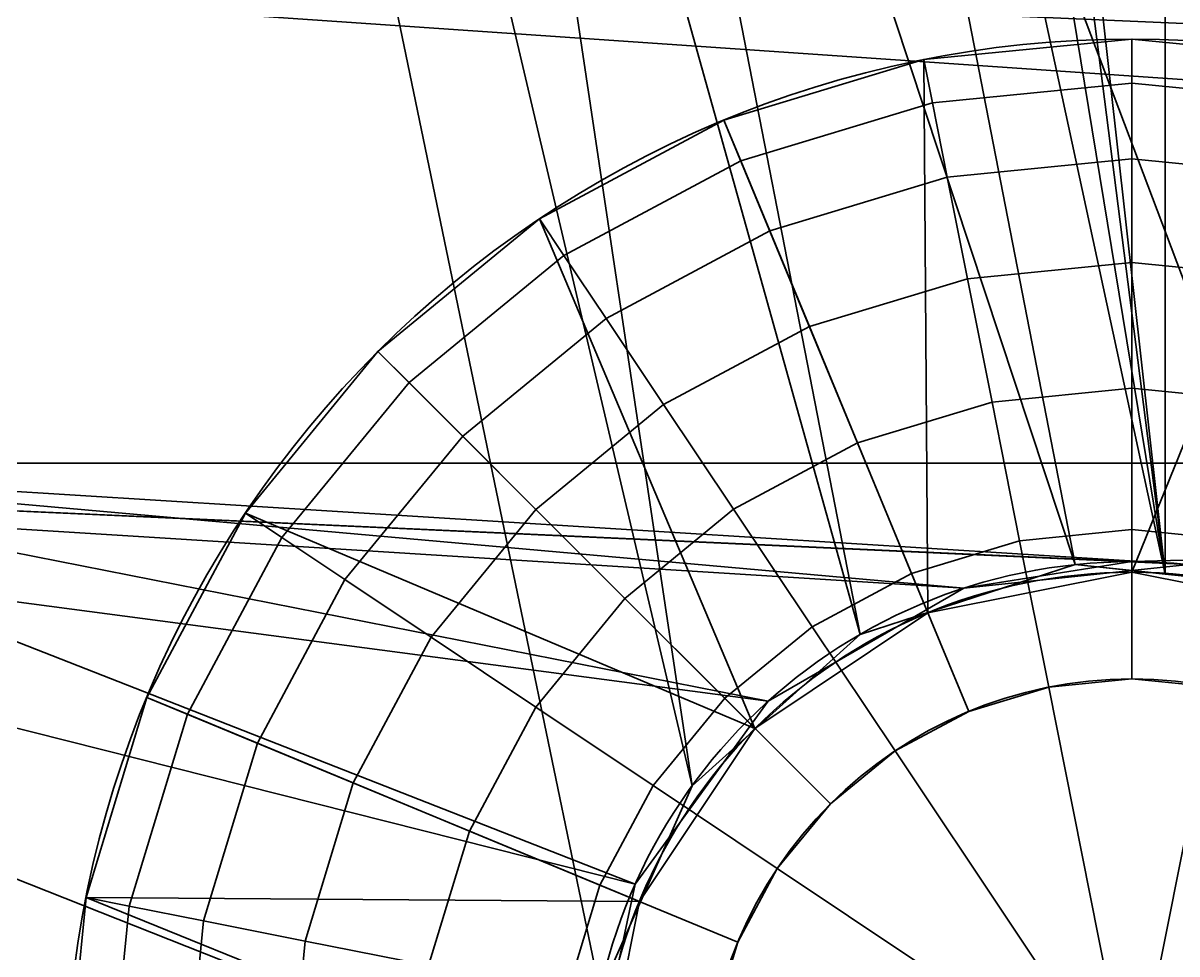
# Model space of a CAD drawing. Header units: millimetres. Extents: x 516 to 946, y 0 to 190.
# Drawn here: x 780.58 to 785.99, y 48.39 to 52.75 of the extents above; entities that cross this region are included whole.
import ezdxf

# ---------------------------------------------------------------- set-up
doc = ezdxf.new("R2010")
doc.units = ezdxf.units.MM
doc.layers.add('1', color=7, linetype='Continuous', true_color=0xffffff)

# ---------------------------------------------------------------- blocks, each defined once
blk = doc.blocks.new('UG_SURFACE_001')
at = {"layer": '1', "color": 252, "linetype": 'Continuous', "lineweight": 35}
for points in [[(280.506521, 53.20356, 3.5), (262.858123, 53.20356, 3.5), (262.858123, 50.69153, 3.5), (280.506521, 50.69153, 3.5)], [(280.506521, 50.69153, 1.5), (262.858123, 50.69153, 1.5), (262.858123, 53.20356, 1.5), (280.506521, 53.20356, 1.5)], [(262.858123, 50.69153, 3.5), (269.436687, 50.104693, 3.5), (270.491213, 50.215527, 3.5)], [(270.491213, 50.215527, 3.5), (280.506521, 50.69153, 3.5), (262.858123, 50.69153, 3.5)], [(262.858123, 50.69153, 3.5), (262.858123, 47.679499, 3.5), (267.674685, 47.679499, 3.5), (267.895132, 48.716675, 3.5)], [(267.895132, 48.716675, 3.5), (268.518388, 49.574517, 3.5), (262.858123, 50.69153, 3.5)], [(268.518388, 49.574517, 3.5), (269.436687, 50.104693, 3.5), (262.858123, 50.69153, 3.5)], [(262.858123, 50.69153, 1.5), (268.518388, 49.574517, 1.5), (267.895132, 48.716675, 1.5)], [(262.858123, 50.69153, 1.5), (280.506521, 50.69153, 1.5), (270.491213, 50.215527, 1.5)], [(262.858123, 50.69153, 1.5), (269.436687, 50.104693, 1.5), (268.518388, 49.574517, 1.5)], [(270.491213, 50.215527, 1.5), (269.436687, 50.104693, 1.5), (262.858123, 50.69153, 1.5)], [(267.895132, 48.716675, 1.5), (267.674685, 47.679499, 1.5), (262.858123, 47.679499, 1.5), (262.858123, 50.69153, 1.5)], [(270.491213, 50.215527, 1.5), (270.491213, 50.215527, 3.5), (269.436687, 50.104693, 3.5), (269.436687, 50.104693, 1.5)], [(269.436687, 50.104693, 1.5), (269.436687, 50.104693, 3.5), (268.518388, 49.574517, 3.5), (268.518388, 49.574517, 1.5)], [(268.518388, 49.574517, 1.5), (268.518388, 49.574517, 3.5), (267.895132, 48.716675, 3.5), (267.895132, 48.716675, 1.5)], [(267.895132, 48.716675, 1.5), (267.895132, 48.716675, 3.5), (267.674685, 47.679499, 3.5), (267.674685, 47.679499, 1.5)]]:
    blk.add_3dface(points, dxfattribs=at)
blk = doc.blocks.new('1стенка_MODEL')
at = {"layer": '1', "color": 252, "linetype": 'Continuous', "lineweight": 35}
blk.add_circle((270.224678, 47.679497, 1.5), 2.55, dxfattribs=at)
at = {"layer": '1', "color": 252, "linetype": 'Continuous', "lineweight": 35, "extrusion": (0, 0, -1)}
blk.add_circle((-270.224678, 47.679497, -3.5), 2.55, dxfattribs=at)
at = {"layer": '1', "color": 252, "linetype": 'Continuous', "lineweight": 35}
blk.add_blockref('UG_SURFACE_001', (0, 0), dxfattribs=at)
blk = doc.blocks.new('UG_SURFACE_005')
at = {"layer": '1', "color": 252, "linetype": 'Continuous', "lineweight": 35}
for points in [[(411.674261, 77.402897, 4.8), (7.442508, 21.037767, 4.8), (7.469615, 20.987745, 5.067878), (411.659777, 77.347077, 5.067878)], [(277.741492, 58.727622, 3.5), (260.070503, 56.263622, 3.5), (7.442508, 21.037767, 4.8), (411.674261, 77.402897, 4.8)], [(411.659777, 77.347077, 5.067878), (7.469615, 20.987745, 5.067878), (7.546807, 20.8453, 5.294975), (411.618471, 77.188112, 5.294975)], [(411.618471, 77.188112, 5.294975), (7.546807, 20.8453, 5.294975), (7.662333, 20.632116, 5.446716), (411.556661, 76.9502, 5.446716)], [(411.556661, 76.9502, 5.446716), (7.662333, 20.632116, 5.446716), (200.895414, 47.305614, 5.5), (220.703781, 50.067645, 5.5)], [(220.703781, 50.067645, 5.5), (225.178048, 50.69153, 5.5), (411.556661, 76.9502, 5.446716)], [(411.556661, 76.9502, 5.446716), (225.178048, 50.69153, 5.5), (240.512133, 52.829679, 5.5)], [(2.490418, 3.593836, 5.652241), (418.917865, 61.659507, 5.652241), (220.703781, 34.793768, 5.5), (200.895414, 32.031737, 5.5)], [(2.490418, 2.938712, 6.085787), (419.00748, 61.016876, 6.085787), (418.917865, 61.659507, 5.652241), (2.490418, 3.593836, 5.652241)], [(418.917865, 61.659507, 5.652241), (233.882442, 36.631372, 5.5), (220.703781, 34.793768, 5.5)], [(240.512133, 37.555799, 5.5), (233.882442, 36.631372, 5.5), (418.917865, 61.659507, 5.652241)], [(418.917865, 61.659507, 5.652241), (253.690809, 39.393403, 5.5), (240.512133, 37.555799, 5.5)], [(260.070503, 40.282972, 5.5), (253.690809, 39.393403, 5.5), (418.917865, 61.659507, 5.652241)], [(418.917865, 61.659507, 5.652241), (273.499161, 42.155433, 5.5), (260.070503, 40.282972, 5.5)], [(2.490418, 2.500972, 6.734633), (419.067353, 60.587484, 6.734633), (419.00748, 61.016876, 6.085787), (2.490418, 2.938712, 6.085787)], [(2.490418, 2.347258, 7.5), (419.088364, 60.436703, 7.5), (419.067353, 60.587484, 6.734633), (2.490418, 2.500972, 6.734633)], [(2.490418, 2.347258, 7.5), (7.683697, 3.071397, 20.8), (413.849115, 59.706151, 20.8), (419.088364, 60.436703, 15.510051)], [(419.088364, 60.436703, 15.510051), (419.088364, 60.436703, 7.5), (2.490418, 2.347258, 7.5)], [(413.966358, 59.668701, 21.067878), (413.849115, 59.706151, 20.8), (7.683697, 3.071397, 20.8), (7.588187, 3.007599, 21.051351)], [(414.080501, 59.531406, 21.294976), (413.966358, 59.668701, 21.067878), (7.581907, 3.003404, 21.067878), (7.519177, 2.860382, 21.266907)], [(7.588187, 3.007599, 21.051351), (7.581907, 3.003404, 21.067878), (413.966358, 59.668701, 21.067878)], [(414.17411, 59.315167, 21.446716), (414.080501, 59.531406, 21.294976), (7.510331, 2.840214, 21.294976), (7.485521, 2.650026, 21.418547)], [(7.519177, 2.860382, 21.266907), (7.510331, 2.840214, 21.294976), (414.080501, 59.531406, 21.294976)], [(414.232939, 59.052903, 21.500001), (414.17411, 59.315167, 21.446716), (7.479866, 2.606673, 21.446716)], [(7.485521, 2.650026, 21.418547), (7.479866, 2.606673, 21.446716), (414.17411, 59.315167, 21.446716)], [(7.479866, 2.606673, 21.446716), (7.487073, 2.406226, 21.496654), (414.232939, 59.052903, 21.500001)], [(7.487073, 2.406226, 21.496654), (7.490418, 2.337674, 21.500001), (414.232939, 59.052903, 21.500001)], [(414.232939, 59.052903, 21.500001), (7.490418, 2.337674, 21.500001), (7.490418, 1.044446, 21.500001), (414.409846, 57.784338, 21.500001)], [(124.049336, 17.297149, 3.5), (419.361919, 58.474846, 16.5), (414.409846, 57.784338, 21.500001), (7.490418, 1.044446, 21.500001)], [(419.361919, 58.474846, 16.5), (124.049336, 17.297149, 3.5), (141.220331, 19.691432, 3.5)], [(141.220331, 19.691432, 3.5), (161.528692, 22.523183, 3.5), (419.361919, 58.474846, 16.5)], [(419.361919, 58.474846, 16.5), (161.528692, 22.523183, 3.5), (163.666055, 22.821212, 3.5)], [(419.361919, 58.474846, 16.5), (163.666055, 22.821212, 3.5), (183.474422, 25.583245, 3.5)], [(183.474422, 25.583245, 3.5), (200.895414, 28.012387, 3.5), (419.361919, 58.474846, 16.5)], [(419.361919, 58.474846, 16.5), (200.895414, 28.012387, 3.5), (201.489866, 28.095275, 3.5)], [(201.489866, 28.095275, 3.5), (220.703781, 30.774418, 3.5), (419.361919, 58.474846, 16.5)], [(419.361919, 58.474846, 16.5), (220.703781, 30.774418, 3.5), (223.09114, 31.107308, 3.5)], [(223.09114, 31.107308, 3.5), (240.512133, 33.536449, 3.5), (419.361919, 58.474846, 16.5)], [(419.361919, 58.474846, 16.5), (240.512133, 33.536449, 3.5), (260.070503, 36.263622, 3.5)], [(419.361919, 58.474846, 16.5), (260.070503, 36.263622, 3.5), (262.707859, 36.631372, 3.5)], [(262.707859, 36.631372, 3.5), (282.516241, 39.393403, 3.5), (419.361919, 58.474846, 16.5)], [(260.070503, 53.20356, 5.5), (289.399564, 52.391194, 5.5), (290.247321, 52.480299, 5.5)], [(290.247321, 52.480299, 5.5), (299.937218, 53.20356, 5.5), (260.070503, 53.20356, 5.5)], [(260.070503, 53.20356, 5.5), (260.070503, 50.69153, 5.5), (288.036168, 50.69153, 5.5), (288.160264, 51.275339, 5.5)], [(288.160264, 51.275339, 5.5), (288.661331, 51.964976, 5.5), (260.070503, 53.20356, 5.5)], [(288.661331, 51.964976, 5.5), (289.399564, 52.391194, 5.5), (260.070503, 53.20356, 5.5)], [(290.033042, 52.491527, 3.5), (260.070503, 53.20356, 3.5), (299.937218, 53.20356, 3.5)], [(260.070503, 53.20356, 3.5), (288.661331, 51.964976, 3.5), (288.160264, 51.275339, 3.5)], [(290.033042, 52.491527, 3.5), (289.399564, 52.391194, 3.5), (260.070503, 53.20356, 3.5)], [(289.399564, 52.391194, 3.5), (288.661331, 51.964976, 3.5), (260.070503, 53.20356, 3.5)], [(288.160264, 51.275339, 3.5), (288.036168, 50.69153, 3.5), (260.070503, 50.69153, 3.5), (260.070503, 53.20356, 3.5)], [(260.070503, 50.69153, 5.5), (269.436687, 50.104693, 5.5), (270.491213, 50.215527, 5.5)], [(260.070503, 50.69153, 5.5), (260.070503, 44.667464, 5.5), (267.674685, 47.679499, 5.5), (267.895132, 48.716675, 5.5)], [(270.491213, 50.215527, 5.5), (288.036168, 50.69153, 5.5), (260.070503, 50.69153, 5.5)], [(267.895132, 48.716675, 5.5), (268.518388, 49.574517, 5.5), (260.070503, 50.69153, 5.5)], [(268.518388, 49.574517, 5.5), (269.436687, 50.104693, 5.5), (260.070503, 50.69153, 5.5)], [(260.070503, 44.667464, 3.5), (260.070503, 50.69153, 3.5), (267.674685, 47.679499, 3.5), (267.895132, 46.642318, 3.5)], [(270.22469, 50.229497, 3.5), (260.070503, 50.69153, 3.5), (288.036168, 50.69153, 3.5)], [(260.070503, 50.69153, 3.5), (268.518388, 49.574517, 3.5), (267.895132, 48.716675, 3.5)], [(260.070503, 50.69153, 3.5), (270.22469, 50.229497, 3.5), (269.436687, 50.104693, 3.5)], [(269.436687, 50.104693, 3.5), (268.518388, 49.574517, 3.5), (260.070503, 50.69153, 3.5)], [(267.895132, 48.716675, 3.5), (267.674685, 47.679499, 3.5), (260.070503, 50.69153, 3.5)], [(288.036168, 50.69153, 3.5), (270.491213, 50.215527, 3.5), (270.22469, 50.229497, 3.5)], [(269.436687, 50.104693, 5.5), (269.436687, 50.104693, 3.5), (270.22469, 50.229497, 3.5)], [(270.22469, 50.229497, 3.5), (270.491213, 50.215527, 5.5), (269.436687, 50.104693, 5.5)], [(270.22469, 50.229497, 3.5), (270.491213, 50.215527, 3.5), (270.491213, 50.215527, 5.5)], [(269.436687, 50.104693, 3.5), (269.436687, 50.104693, 5.5), (268.518388, 49.574517, 5.5), (268.518388, 49.574517, 3.5)], [(268.518388, 49.574517, 3.5), (268.518388, 49.574517, 5.5), (267.895132, 48.716675, 5.5), (267.895132, 48.716675, 3.5)], [(267.895132, 48.716675, 3.5), (267.895132, 48.716675, 5.5), (267.674685, 47.679499, 5.5), (267.674685, 47.679499, 3.5)]]:
    blk.add_3dface(points, dxfattribs=at)
blk = doc.blocks.new('4пояс_нижний_MODEL')
at = {"layer": '1', "color": 252, "linetype": 'Continuous', "lineweight": 35, "extrusion": (-3.29569e-16, 2.32707e-15, -1)}
blk.add_circle((-270.224678, 47.679497, -3.5), 2.55, dxfattribs=at)
at = {"layer": '1', "color": 252, "linetype": 'Continuous', "lineweight": 35, "extrusion": (0, 0, -1)}
blk.add_circle((-270.224678, 47.679497, -5.5), 2.55, dxfattribs=at)
at = {"layer": '1', "color": 252, "linetype": 'Continuous', "lineweight": 35}
blk.add_blockref('UG_SURFACE_005', (0, 0), dxfattribs=at)
blk = doc.blocks.new('UG_SURFACE_009')
at = {"layer": '1', "color": 252, "linetype": 'Continuous', "lineweight": 35}
for points in [[(270.379722, 50.171219, 7), (270.379722, 84.537983, 7), (267.931521, 72.110623, 7)], [(270.379722, 84.537983, 7), (270.379722, 50.171219, 7), (271.012664, 50.104693, 7), (273.171484, 68.838052, 7)], [(267.931521, 72.110623, 7), (267.711043, 71.073443, 7), (270.379722, 50.171219, 7)], [(262.887239, 71.580447, 5.5), (267.730415, 48.209671, 5.5), (262.858123, 43.69358, 5.5)], [(271.930963, 49.574517, 5.5), (262.887239, 71.580447, 5.5), (263.318509, 70.611767, 5.5)], [(262.887239, 71.580447, 5.5), (268.161684, 49.178351, 5.5), (267.730415, 48.209671, 5.5)], [(262.887239, 71.580447, 5.5), (269.958138, 50.215527, 5.5), (268.949687, 49.887862, 5.5)], [(268.949687, 49.887862, 5.5), (268.161684, 49.178351, 5.5), (262.887239, 71.580447, 5.5)], [(262.887239, 71.580447, 5.5), (271.930963, 49.574517, 5.5), (271.012664, 50.104693, 5.5)], [(271.012664, 50.104693, 5.5), (269.958138, 50.215527, 5.5), (262.887239, 71.580447, 5.5)], [(267.711043, 71.073443, 7), (267.087787, 70.215598, 7), (270.379722, 50.171219, 7)], [(263.318509, 70.611767, 5.5), (264.106512, 69.902256, 5.5), (271.930963, 49.574517, 5.5)], [(277.528822, 64.086951, 5.5), (271.930963, 49.574517, 5.5), (266.169488, 69.685429, 5.5), (267.087787, 70.215598, 5.5)], [(267.087787, 70.215598, 7), (266.169488, 69.685429, 7), (270.379722, 50.171219, 7)], [(258.830011, 59.100948, 7), (262.078613, 45.047332, 7), (265.114963, 69.574587, 7), (264.106512, 69.902256, 7)], [(264.106512, 69.902256, 5.5), (265.114963, 69.574587, 5.5), (271.930963, 49.574517, 5.5)], [(265.114963, 69.574587, 5.5), (266.169488, 69.685429, 5.5), (271.930963, 49.574517, 5.5)], [(268.949687, 49.887862, 7), (269.958138, 50.215527, 7), (266.169488, 69.685429, 7), (265.114963, 69.574587, 7)], [(269.958138, 50.215527, 7), (270.379722, 50.171219, 7), (266.169488, 69.685429, 7)], [(267.730415, 48.209671, 7), (268.161684, 49.178351, 7), (265.114963, 69.574587, 7), (262.078613, 45.047332, 7)], [(265.114963, 69.574587, 7), (268.161684, 49.178351, 7), (268.949687, 49.887862, 7)], [(268.949687, 49.887862, 7), (268.949687, 49.887862, 5.5), (269.958138, 50.215527, 5.5), (269.958138, 50.215527, 7)], [(269.958138, 50.215527, 5.5), (271.012664, 50.104693, 5.5), (271.012664, 50.104693, 7), (270.379722, 50.171219, 7)], [(270.379722, 50.171219, 7), (269.958138, 50.215527, 7), (269.958138, 50.215527, 5.5)], [(268.161684, 49.178351, 7), (268.161684, 49.178351, 5.5), (268.949687, 49.887862, 5.5), (268.949687, 49.887862, 7)], [(267.730415, 48.209671, 7), (267.730415, 48.209671, 5.5), (268.161684, 49.178351, 5.5), (268.161684, 49.178351, 7)]]:
    blk.add_3dface(points, dxfattribs=at)
blk = doc.blocks.new('6стойка_отверстие_ровнее_MODEL')
at = {"layer": '1', "color": 252, "linetype": 'Continuous', "lineweight": 35, "extrusion": (0, 0, -1)}
blk.add_circle((-270.2247, 47.6795, -7), 2.55, dxfattribs=at)
at = {"layer": '1', "color": 252, "linetype": 'Continuous', "lineweight": 35}
blk.add_circle((270.2247, 47.6795, 5.5), 2.55, dxfattribs=at)
at = {"layer": '1', "color": 252, "linetype": 'Continuous', "lineweight": 35, "extrusion": (0, 0, -1)}
blk.add_arc((-453.7756, 96.7618, -7), 182.75, 342.554283, 17.804097, dxfattribs=at)
at = {"layer": '1', "color": 252, "linetype": 'Continuous', "lineweight": 35}
blk.add_blockref('UG_SURFACE_009', (0, 0), dxfattribs=at)
blk = doc.blocks.new('UG_SURFACE_008')
at = {"layer": '1', "color": 252, "linetype": 'Continuous', "lineweight": 35}
for points in [[(0, 4.793682, -0.673863), (-0.935201, 4.701573, -0.673863), (-0.975452, 4.903927), (0, 5)], [(-0.956709, 2.309699), (0, 2.5), (0, 5), (-0.975452, 4.903927)], [(-0.975452, 4.903927, 5.5), (0, 5, 5.5), (0, 2.5, 5.5), (-0.956709, 2.309699, 5.5)], [(0, 5, 5.5), (-0.975452, 4.903927, 5.5), (-0.935201, 4.701573, 6.173863), (0, 4.793682, 6.173863)], [(0.935201, 4.701573, -0.673863), (0, 4.793682, -0.673863), (0, 5), (0.975452, 4.903927)], [(0.975452, 4.903927), (0, 5), (0, 2.5)], [(0, 2.5, 5.5), (0, 5, 5.5), (0.975452, 4.903927, 5.5)], [(0.975452, 4.903927, 5.5), (0, 5, 5.5), (0, 4.793682, 6.173863), (0.935201, 4.701573, 6.173863)], [(-0.935201, 4.701573, -0.673863), (-1.834463, 4.428785, -0.673863), (-1.913417, 4.619398), (-0.975452, 4.903927)], [(-0.975452, 4.903927), (-1.913417, 4.619398), (-0.956709, 2.309699)], [(-0.956709, 2.309699, 5.5), (-1.913417, 4.619398, 5.5), (-0.975452, 4.903927, 5.5)], [(-0.975452, 4.903927, 5.5), (-1.913417, 4.619398, 5.5), (-1.834463, 4.428785, 6.173863), (-0.935201, 4.701573, 6.173863)], [(0, 2.5), (0.956709, 2.309699), (1.913417, 4.619398), (0.975452, 4.903927)], [(0.975452, 4.903927, 5.5), (1.913417, 4.619398, 5.5), (0.956709, 2.309699, 5.5), (0, 2.5, 5.5)], [(0, 4.43821, -1.282384), (-0.865852, 4.352931, -1.282384), (-0.935201, 4.701573, -0.673863), (0, 4.793682, -0.673863)], [(0, 4.793682, 6.173863), (-0.935201, 4.701573, 6.173863), (-0.865852, 4.352931, 6.782384), (0, 4.43821, 6.782384)], [(0.865852, 4.352931, -1.282384), (0, 4.43821, -1.282384), (0, 4.793682, -0.673863), (0.935201, 4.701573, -0.673863)], [(0.935201, 4.701573, 6.173863), (0, 4.793682, 6.173863), (0, 4.43821, 6.782384), (0.865852, 4.352931, 6.782384)], [(-0.865852, 4.352931, -1.282384), (-1.698429, 4.100371, -1.282384), (-1.834463, 4.428785, -0.673863), (-0.935201, 4.701573, -0.673863)], [(-0.935201, 4.701573, 6.173863), (-1.834463, 4.428785, 6.173863), (-1.698429, 4.100371, 6.782384), (-0.865852, 4.352931, 6.782384)], [(-1.834463, 4.428785, -0.673863), (-2.663227, 3.985801, -0.673863), (-2.777851, 4.157348), (-1.913417, 4.619398)], [(-1.767767, 1.767767), (-0.956709, 2.309699), (-1.913417, 4.619398), (-2.777851, 4.157348)], [(-2.777851, 4.157348, 5.5), (-1.913417, 4.619398, 5.5), (-0.956709, 2.309699, 5.5), (-1.767767, 1.767767, 5.5)], [(-1.913417, 4.619398, 5.5), (-2.777851, 4.157348, 5.5), (-2.663227, 3.985801, 6.173863), (-1.834463, 4.428785, 6.173863)], [(0, 3.952562, -1.793075), (-0.771107, 3.876615, -1.793075), (-0.865852, 4.352931, -1.282384), (0, 4.43821, -1.282384)], [(0, 4.43821, 6.782384), (-0.865852, 4.352931, 6.782384), (-0.771107, 3.876615, 7.293075), (0, 3.952562, 7.293075)], [(0.771107, 3.876615, -1.793075), (0, 3.952562, -1.793075), (0, 4.43821, -1.282384), (0.865852, 4.352931, -1.282384)], [(0.865852, 4.352931, 6.782384), (0, 4.43821, 6.782384), (0, 3.952562, 7.293075), (0.771107, 3.876615, 7.293075)], [(-1.698429, 4.100371, -1.282384), (-2.465737, 3.690237, -1.282384), (-2.663227, 3.985801, -0.673863), (-1.834463, 4.428785, -0.673863)], [(-1.834463, 4.428785, 6.173863), (-2.663227, 3.985801, 6.173863), (-2.465737, 3.690237, 6.782384), (-1.698429, 4.100371, 6.782384)], [(-0.771107, 3.876615, -1.793075), (-1.51258, 3.651692, -1.793075), (-1.698429, 4.100371, -1.282384), (-0.865852, 4.352931, -1.282384)], [(-0.865852, 4.352931, 6.782384), (-1.698429, 4.100371, 6.782384), (-1.51258, 3.651692, 7.293075), (-0.771107, 3.876615, 7.293075)], [(-2.663227, 3.985801, -0.673863), (-3.389645, 3.389645, -0.673863), (-3.535534, 3.535534), (-2.777851, 4.157348)], [(-2.777851, 4.157348), (-3.535534, 3.535534), (-1.767767, 1.767767)], [(-1.767767, 1.767767, 5.5), (-3.535534, 3.535534, 5.5), (-2.777851, 4.157348, 5.5)], [(-2.777851, 4.157348, 5.5), (-3.535534, 3.535534, 5.5), (-3.389645, 3.389645, 6.173863), (-2.663227, 3.985801, 6.173863)], [(-1.51258, 3.651692, -1.793075), (-2.195926, 3.286436, -1.793075), (-2.465737, 3.690237, -1.282384), (-1.698429, 4.100371, -1.282384)], [(-1.698429, 4.100371, 6.782384), (-2.465737, 3.690237, 6.782384), (-2.195926, 3.286436, 7.293075), (-1.51258, 3.651692, 7.293075)], [(-2.465737, 3.690237, -1.282384), (-3.138288, 3.138288, -1.282384), (-3.389645, 3.389645, -0.673863), (-2.663227, 3.985801, -0.673863)], [(-2.663227, 3.985801, 6.173863), (-3.389645, 3.389645, 6.173863), (-3.138288, 3.138288, 6.782384), (-2.465737, 3.690237, 6.782384)], [(0, 3.362668, -2.178669), (-0.656024, 3.298055, -2.178669), (-0.771107, 3.876615, -1.793075), (0, 3.952562, -1.793075)], [(0, 3.952562, 7.293075), (-0.771107, 3.876615, 7.293075), (-0.656024, 3.298055, 7.678669), (0, 3.362668, 7.678669)], [(0.656024, 3.298055, -2.178669), (0, 3.362668, -2.178669), (0, 3.952562, -1.793075), (0.771107, 3.876615, -1.793075)], [(0.771107, 3.876615, 7.293075), (0, 3.952562, 7.293075), (0, 3.362668, 7.678669), (0.656024, 3.298055, 7.678669)], [(-0.656024, 3.298055, -2.178669), (-1.286837, 3.1067, -2.178669), (-1.51258, 3.651692, -1.793075), (-0.771107, 3.876615, -1.793075)], [(-0.771107, 3.876615, 7.293075), (-1.51258, 3.651692, 7.293075), (-1.286837, 3.1067, 7.678669), (-0.656024, 3.298055, 7.678669)], [(-2.195926, 3.286436, -1.793075), (-2.794884, 2.794884, -1.793075), (-3.138288, 3.138288, -1.282384), (-2.465737, 3.690237, -1.282384)], [(-2.465737, 3.690237, 6.782384), (-3.138288, 3.138288, 6.782384), (-2.794884, 2.794884, 7.293075), (-2.195926, 3.286436, 7.293075)], [(-1.286837, 3.1067, -2.178669), (-1.868198, 2.795956, -2.178669), (-2.195926, 3.286436, -1.793075), (-1.51258, 3.651692, -1.793075)], [(-1.51258, 3.651692, 7.293075), (-2.195926, 3.286436, 7.293075), (-1.868198, 2.795956, 7.678669), (-1.286837, 3.1067, 7.678669)], [(-3.389645, 3.389645, -0.673863), (-3.985801, 2.663227, -0.673863), (-4.157348, 2.777851), (-3.535534, 3.535534)], [(-1.767767, 1.767767), (-3.535534, 3.535534), (-4.157348, 2.777851)], [(-4.157348, 2.777851, 5.5), (-3.535534, 3.535534, 5.5), (-1.767767, 1.767767, 5.5)], [(-3.535534, 3.535534, 5.5), (-4.157348, 2.777851, 5.5), (-3.985801, 2.663227, 6.173863), (-3.389645, 3.389645, 6.173863)], [(-3.138288, 3.138288, -1.282384), (-3.690237, 2.465737, -1.282384), (-3.985801, 2.663227, -0.673863), (-3.389645, 3.389645, -0.673863)], [(-3.389645, 3.389645, 6.173863), (-3.985801, 2.663227, 6.173863), (-3.690237, 2.465737, 6.782384), (-3.138288, 3.138288, 6.782384)], [(0, 2.700021, -2.41858), (-0.526748, 2.648141, -2.41858), (-0.656024, 3.298055, -2.178669), (0, 3.362668, -2.178669)], [(0, 3.362668, 7.678669), (-0.656024, 3.298055, 7.678669), (-0.526748, 2.648141, 7.91858), (0, 2.700021, 7.91858)], [(0.526748, 2.648141, -2.41858), (0, 2.700021, -2.41858), (0, 3.362668, -2.178669), (0.656024, 3.298055, -2.178669)], [(0.656024, 3.298055, 7.678669), (0, 3.362668, 7.678669), (0, 2.700021, 7.91858), (0.526748, 2.648141, 7.91858)], [(-1.868198, 2.795956, -2.178669), (-2.377765, 2.377765, -2.178669), (-2.794884, 2.794884, -1.793075), (-2.195926, 3.286436, -1.793075)], [(-2.195926, 3.286436, 7.293075), (-2.794884, 2.794884, 7.293075), (-2.377765, 2.377765, 7.678669), (-1.868198, 2.795956, 7.678669)], [(-0.526748, 2.648141, -2.41858), (-1.033253, 2.494494, -2.41858), (-1.286837, 3.1067, -2.178669), (-0.656024, 3.298055, -2.178669)], [(-0.656024, 3.298055, 7.678669), (-1.286837, 3.1067, 7.678669), (-1.033253, 2.494494, 7.91858), (-0.526748, 2.648141, 7.91858)], [(-2.794884, 2.794884, -1.793075), (-3.286436, 2.195926, -1.793075), (-3.690237, 2.465737, -1.282384), (-3.138288, 3.138288, -1.282384)], [(-3.138288, 3.138288, 6.782384), (-3.690237, 2.465737, 6.782384), (-3.286436, 2.195926, 7.293075), (-2.794884, 2.794884, 7.293075)], [(-1.033253, 2.494494, -2.41858), (-1.500051, 2.244985, -2.41858), (-1.868198, 2.795956, -2.178669), (-1.286837, 3.1067, -2.178669)], [(-1.286837, 3.1067, 7.678669), (-1.868198, 2.795956, 7.678669), (-1.500051, 2.244985, 7.91858), (-1.033253, 2.494494, 7.91858)], [(-3.985801, 2.663227, -0.673863), (-4.428785, 1.834463, -0.673863), (-4.619398, 1.913417), (-4.157348, 2.777851)], [(-4.157348, 2.777851), (-4.619398, 1.913417), (-2.309699, 0.956709), (-1.767767, 1.767767)], [(-1.767767, 1.767767, 5.5), (-2.309699, 0.956709, 5.5), (-4.619398, 1.913417, 5.5), (-4.157348, 2.777851, 5.5)], [(-4.157348, 2.777851, 5.5), (-4.619398, 1.913417, 5.5), (-4.428785, 1.834463, 6.173863), (-3.985801, 2.663227, 6.173863)], [(-2.377765, 2.377765, -2.178669), (-2.795956, 1.868198, -2.178669), (-3.286436, 2.195926, -1.793075), (-2.794884, 2.794884, -1.793075)], [(-2.794884, 2.794884, 7.293075), (-3.286436, 2.195926, 7.293075), (-2.795956, 1.868198, 7.678669), (-2.377765, 2.377765, 7.678669)], [(-1.500051, 2.244985, -2.41858), (-1.909203, 1.909203, -2.41858), (-2.377765, 2.377765, -2.178669), (-1.868198, 2.795956, -2.178669)], [(-1.868198, 2.795956, 7.678669), (-2.377765, 2.377765, 7.678669), (-1.909203, 1.909203, 7.91858), (-1.500051, 2.244985, 7.91858)], [(-3.690237, 2.465737, -1.282384), (-4.100371, 1.698429, -1.282384), (-4.428785, 1.834463, -0.673863), (-3.985801, 2.663227, -0.673863)], [(-3.985801, 2.663227, 6.173863), (-4.428785, 1.834463, 6.173863), (-4.100371, 1.698429, 6.782384), (-3.690237, 2.465737, 6.782384)], [(0, 2, -2.5), (-0.390181, 1.96157, -2.5), (-0.526748, 2.648141, -2.41858), (0, 2.700021, -2.41858)], [(0, 2.700021, 7.91858), (-0.526748, 2.648141, 7.91858), (-0.390181, 1.96157, 8), (0, 2, 8)], [(0.390181, 1.96157, -2.5), (0, 2, -2.5), (0, 2.700021, -2.41858), (0.526748, 2.648141, -2.41858)], [(0.526748, 2.648141, 7.91858), (0, 2.700021, 7.91858), (0, 2, 8), (0.390181, 1.96157, 8)], [(-0.390181, 1.96157, -2.5), (-0.765367, 1.847759, -2.5), (-1.033253, 2.494494, -2.41858), (-0.526748, 2.648141, -2.41858)], [(-0.526748, 2.648141, 7.91858), (-1.033253, 2.494494, 7.91858), (-0.765367, 1.847759, 8), (-0.390181, 1.96157, 8)], [(-0.765367, 1.847759, -2.5), (-1.11114, 1.662939, -2.5), (-1.500051, 2.244985, -2.41858), (-1.033253, 2.494494, -2.41858)], [(-1.033253, 2.494494, 7.91858), (-1.500051, 2.244985, 7.91858), (-1.11114, 1.662939, 8), (-0.765367, 1.847759, 8)], [(-0.956709, 2.309699), (-0.956709, 2.309699, 5.5), (0, 2.5, 5.5), (0, 2.5)], [(0, 2.5), (0, 2.5, 5.5), (0.956709, 2.309699, 5.5), (0.956709, 2.309699)], [(-3.286436, 2.195926, -1.793075), (-3.651692, 1.51258, -1.793075), (-4.100371, 1.698429, -1.282384), (-3.690237, 2.465737, -1.282384)], [(-3.690237, 2.465737, 6.782384), (-4.100371, 1.698429, 6.782384), (-3.651692, 1.51258, 7.293075), (-3.286436, 2.195926, 7.293075)], [(-1.909203, 1.909203, -2.41858), (-2.244985, 1.500051, -2.41858), (-2.795956, 1.868198, -2.178669), (-2.377765, 2.377765, -2.178669)], [(-2.377765, 2.377765, 7.678669), (-2.795956, 1.868198, 7.678669), (-2.244985, 1.500051, 7.91858), (-1.909203, 1.909203, 7.91858)], [(-1.767767, 1.767767), (-1.767767, 1.767767, 5.5), (-0.956709, 2.309699, 5.5), (-0.956709, 2.309699)], [(-1.11114, 1.662939, -2.5), (-1.414214, 1.414214, -2.5), (-1.909203, 1.909203, -2.41858), (-1.500051, 2.244985, -2.41858)], [(-1.500051, 2.244985, 7.91858), (-1.909203, 1.909203, 7.91858), (-1.414214, 1.414214, 8), (-1.11114, 1.662939, 8)], [(-2.795956, 1.868198, -2.178669), (-3.1067, 1.286837, -2.178669), (-3.651692, 1.51258, -1.793075), (-3.286436, 2.195926, -1.793075)], [(-3.286436, 2.195926, 7.293075), (-3.651692, 1.51258, 7.293075), (-3.1067, 1.286837, 7.678669), (-2.795956, 1.868198, 7.678669)], [(-1.11114, 1.662939, -2.5), (-0.765367, 1.847759, -2.5), (-0.390181, 1.96157, -2.5), (0, 0, -2.5)], [(-0.390181, 1.96157, 8), (-0.765367, 1.847759, 8), (-1.11114, 1.662939, 8), (0, 0, 8)], [(-0.390181, 1.96157, -2.5), (0, 2, -2.5), (0.390181, 1.96157, -2.5), (0, 0, -2.5)], [(0.390181, 1.96157, 8), (0, 2, 8), (-0.390181, 1.96157, 8), (0, 0, 8)], [(0.390181, 1.96157, -2.5), (0.765367, 1.847759, -2.5), (1.11114, 1.662939, -2.5), (0, 0, -2.5)], [(1.11114, 1.662939, 8), (0.765367, 1.847759, 8), (0.390181, 1.96157, 8), (0, 0, 8)], [(-4.428785, 1.834463, -0.673863), (-4.701573, 0.935201, -0.673863), (-4.903927, 0.975452), (-4.619398, 1.913417)], [(-2.5, 0), (-2.309699, 0.956709), (-4.619398, 1.913417), (-4.903927, 0.975452)], [(-4.903927, 0.975452, 5.5), (-4.619398, 1.913417, 5.5), (-2.309699, 0.956709, 5.5)], [(-4.619398, 1.913417, 5.5), (-4.903927, 0.975452, 5.5), (-4.701573, 0.935201, 6.173863), (-4.428785, 1.834463, 6.173863)], [(-1.414214, 1.414214, -2.5), (-1.662939, 1.11114, -2.5), (-2.244985, 1.500051, -2.41858), (-1.909203, 1.909203, -2.41858)], [(-1.909203, 1.909203, 7.91858), (-2.244985, 1.500051, 7.91858), (-1.662939, 1.11114, 8), (-1.414214, 1.414214, 8)], [(-2.244985, 1.500051, -2.41858), (-2.494494, 1.033253, -2.41858), (-3.1067, 1.286837, -2.178669), (-2.795956, 1.868198, -2.178669)], [(-2.795956, 1.868198, 7.678669), (-3.1067, 1.286837, 7.678669), (-2.494494, 1.033253, 7.91858), (-2.244985, 1.500051, 7.91858)], [(-4.100371, 1.698429, -1.282384), (-4.352931, 0.865852, -1.282384), (-4.701573, 0.935201, -0.673863), (-4.428785, 1.834463, -0.673863)], [(-4.428785, 1.834463, 6.173863), (-4.701573, 0.935201, 6.173863), (-4.352931, 0.865852, 6.782384), (-4.100371, 1.698429, 6.782384)], [(-2.309699, 0.956709), (-2.309699, 0.956709, 5.5), (-1.767767, 1.767767, 5.5), (-1.767767, 1.767767)], [(-3.651692, 1.51258, -1.793075), (-3.876615, 0.771107, -1.793075), (-4.352931, 0.865852, -1.282384), (-4.100371, 1.698429, -1.282384)], [(-4.100371, 1.698429, 6.782384), (-4.352931, 0.865852, 6.782384), (-3.876615, 0.771107, 7.293075), (-3.651692, 1.51258, 7.293075)], [(-1.662939, 1.11114, -2.5), (-1.414214, 1.414214, -2.5), (-1.11114, 1.662939, -2.5), (0, 0, -2.5)], [(-1.11114, 1.662939, 8), (-1.414214, 1.414214, 8), (-1.662939, 1.11114, 8), (0, 0, 8)], [(1.11114, 1.662939, -2.5), (1.414214, 1.414214, -2.5), (1.662939, 1.11114, -2.5), (0, 0, -2.5)], [(1.662939, 1.11114, 8), (1.414214, 1.414214, 8), (1.11114, 1.662939, 8), (0, 0, 8)], [(-3.1067, 1.286837, -2.178669), (-3.298055, 0.656024, -2.178669), (-3.876615, 0.771107, -1.793075), (-3.651692, 1.51258, -1.793075)], [(-3.651692, 1.51258, 7.293075), (-3.876615, 0.771107, 7.293075), (-3.298055, 0.656024, 7.678669), (-3.1067, 1.286837, 7.678669)], [(-1.662939, 1.11114, -2.5), (-1.847759, 0.765367, -2.5), (-2.494494, 1.033253, -2.41858), (-2.244985, 1.500051, -2.41858)], [(-2.244985, 1.500051, 7.91858), (-2.494494, 1.033253, 7.91858), (-1.847759, 0.765367, 8), (-1.662939, 1.11114, 8)], [(-2.494494, 1.033253, -2.41858), (-2.648141, 0.526748, -2.41858), (-3.298055, 0.656024, -2.178669), (-3.1067, 1.286837, -2.178669)], [(-3.1067, 1.286837, 7.678669), (-3.298055, 0.656024, 7.678669), (-2.648141, 0.526748, 7.91858), (-2.494494, 1.033253, 7.91858)], [(0, 0, -2.5), (-1.96157, 0.390181, -2.5), (-1.847759, 0.765367, -2.5), (-1.662939, 1.11114, -2.5)], [(-1.662939, 1.11114, 8), (-1.847759, 0.765367, 8), (-1.96157, 0.390181, 8), (0, 0, 8)], [(1.662939, 1.11114, -2.5), (1.847759, 0.765367, -2.5), (1.96157, 0.390181, -2.5), (0, 0, -2.5)], [(1.96157, 0.390181, 8), (1.847759, 0.765367, 8), (1.662939, 1.11114, 8), (0, 0, 8)], [(-1.847759, 0.765367, -2.5), (-1.96157, 0.390181, -2.5), (-2.648141, 0.526748, -2.41858), (-2.494494, 1.033253, -2.41858)], [(-2.494494, 1.033253, 7.91858), (-2.648141, 0.526748, 7.91858), (-1.96157, 0.390181, 8), (-1.847759, 0.765367, 8)], [(-4.701573, 0.935201, -0.673863), (-4.793682, 0, -0.673863), (-5, 0), (-4.903927, 0.975452)], [(-4.903927, 0.975452), (-5, 0), (-2.5, 0)], [(-2.309699, 0.956709, 5.5), (-2.5, 0, 5.5), (-5, 0, 5.5), (-4.903927, 0.975452, 5.5)], [(-4.903927, 0.975452, 5.5), (-5, 0, 5.5), (-4.793682, 0, 6.173863), (-4.701573, 0.935201, 6.173863)], [(-4.352931, 0.865852, -1.282384), (-4.43821, 0, -1.282384), (-4.793682, 0, -0.673863), (-4.701573, 0.935201, -0.673863)], [(-4.701573, 0.935201, 6.173863), (-4.793682, 0, 6.173863), (-4.43821, 0, 6.782384), (-4.352931, 0.865852, 6.782384)], [(-2.5, 0), (-2.5, 0, 5.5), (-2.309699, 0.956709, 5.5), (-2.309699, 0.956709)], [(-3.876615, 0.771107, -1.793075), (-3.952562, 0, -1.793075), (-4.43821, 0, -1.282384), (-4.352931, 0.865852, -1.282384)], [(-4.352931, 0.865852, 6.782384), (-4.43821, 0, 6.782384), (-3.952562, 0, 7.293075), (-3.876615, 0.771107, 7.293075)], [(-3.298055, 0.656024, -2.178669), (-3.362668, 0, -2.178669), (-3.952562, 0, -1.793075), (-3.876615, 0.771107, -1.793075)], [(-3.876615, 0.771107, 7.293075), (-3.952562, 0, 7.293075), (-3.362668, 0, 7.678669), (-3.298055, 0.656024, 7.678669)]]:
    blk.add_3dface(points, dxfattribs=at)
blk = doc.blocks.new('заклёпка10(5-12-1)_заклёпанная_MODEL')
at = {"layer": '1', "color": 252, "linetype": 'Continuous', "lineweight": 35, "extrusion": (0, 0, -1)}
for centre, radius in [((0, 0, -5.5), 5), ((0, 0), 5), ((0, 0, -5.5), 2.5), ((0, 0), 2.5), ((0, 0, 2.5), 2), ((0, 0, -8), 2)]:
    blk.add_circle(centre, radius, dxfattribs=at)
at = {"layer": '1', "color": 252, "linetype": 'Continuous', "lineweight": 35}
blk.add_blockref('UG_SURFACE_008', (0, 0), dxfattribs=at)

msp = doc.modelspace()

# ---------------------------------------------------------------- block references
at = {"layer": '1', "color": 163, "linetype": 'Continuous', "lineweight": 70}
for name, p in [('1стенка_MODEL', (515.550342, 0)), ('6стойка_отверстие_ровнее_MODEL', (515.550342, 0)), ('4пояс_нижний_MODEL', (515.550342, 0)), ('заклёпка10(5-12-1)_заклёпанная_MODEL', (785.77502, 47.679497, 1.5))]:
    msp.add_blockref(name, p, dxfattribs=at)

doc.saveas('drawing.dxf')
